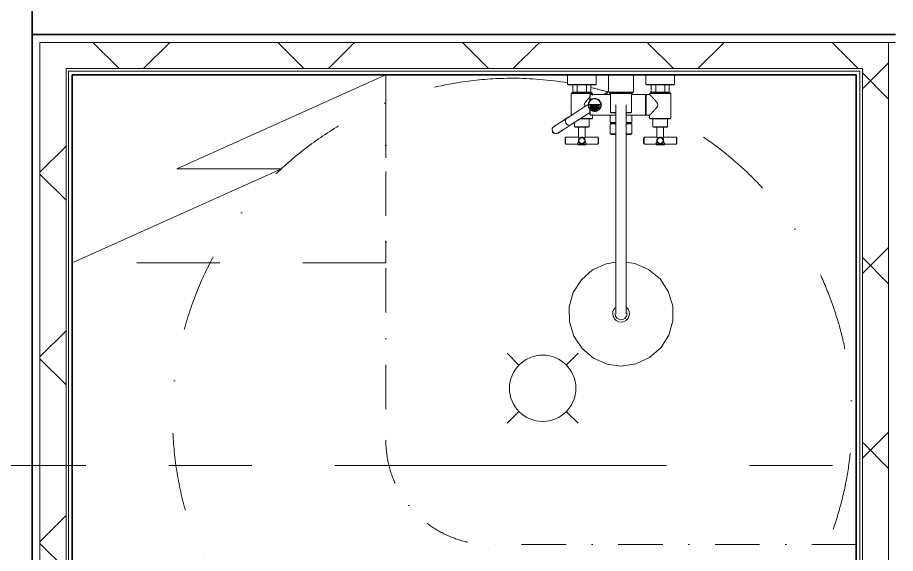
# Model space of a CAD drawing. Header units: millimetres. Extents: x -46592 to 140440, y -36427 to 76663.
# Drawn here: x 43446 to 45126, y 45588 to 46614 of the extents above; entities that cross this region are included whole.
import ezdxf

# ---------------------------------------------------------------- set-up
doc = ezdxf.new("R2010")
doc.units = ezdxf.units.MM
for name, pattern in [('Dash', [317.5, 158.75, -158.75]), ('Grid Line', [1111.25, 635, -158.75, 158.75, -158.75]), ('Pistekatko 3_2_mm', [350, 150, -100, 0, -100]), ('pistekatko tiheä_2_', [185, 85, -50, 0, -50])]:
    doc.linetypes.add(name, pattern=pattern)
for name, color, linetype, lineweight in [('AR-C_APUVIIVA', 1, 'Continuous', 18), ('AR-C_APUVIIVA-1', 1, 'Pistekatko 3_2_mm', 18), ('AR-C_APUVIIVA-2', 1, 'pistekatko tiheä_2_', 18), ('AR-Y_MODVIIVA-1', 8, 'Grid Line', 9), ('AR1241_US-1', 1, 'Continuous', 35), ('AR1311_VS', 2, 'Continuous', 18), ('AR1311_VS-1', 2, 'Continuous', 35), ('AR19_MUURAK', 6, 'Continuous', 18), ('AR19_MUURAK-2', 6, 'Dash', 18), ('AR21_PUTKIOSA', 6, 'Continuous', 18)]:
    doc.layers.add(name, color=color, linetype=linetype, lineweight=lineweight)
pattern_1 = [(45, (0, 0), (-176.7767, 176.7767), []), (135, (0, 0), (-176.7767, -176.7767), [])]

# ---------------------------------------------------------------- blocks, each defined once
blk = doc.blocks.new('Shower_columns_15486 - Xref_5A9743C00 - Torture_dwg_H_PIVOT-V11-04 2_ krs')
at = {"layer": 'AR-C_APUVIIVA'}
for p, q in [((-20.5, -35), (-20.5, -38.8)), ((20.5, -38.3), (20.5, -35.5)), ((-20.5, -77.2), (-20.5, -92)), ((20.5, -92), (20.5, -77.7)), ((-20.5, -92), (-10.6, -92)), ((-20.5, -94.5), (-20.5, -113.5)), ((-20.5, -94.5), (-10.6, -94.5)), ((-19.5, -93), (-10.5, -93)), ((-19.5, -93.5), (-17, -93.5)), ((-10.5, -93.5), (-19.5, -93.5)), ((-18.5, -93), (-18.5, -93.5)), ((19.5, -93), (10.5, -93)), ((19.5, -93.5), (10.5, -93.5)), ((20.5, -92), (10.6, -92)), ((20.5, -94.5), (10.6, -94.5)), ((19.5, -93), (17, -93)), ((18.5, -93.5), (18.5, -93)), ((20.5, -113.5), (20.5, -94.5)), ((-20.5, -113.5), (-10.6, -113.5)), ((-19.5, -114.5), (-10.5, -114.5)), ((19.5, -114.5), (10.5, -114.5)), ((20.5, -113.5), (10.6, -113.5))]:
    blk.add_line(p, q, dxfattribs=at)
at = {"layer": 'AR-C_APUVIIVA', "flags": 128}
for points in [[(-17, -93), (-18.8, -93), (-19.5, -93)], [(-19.5, -93), (-15.5, -93), (-10, -93)], [(-10, -93.5), (-11.8, -93.5), (-18.8, -93.5), (-19.5, -93.5)], [(10, -93), (11.8, -93), (18.8, -93), (19.5, -93)], [(19.5, -93.5), (15.5, -93.5), (10, -93.5)], [(17, -93.5), (18.8, -93.5), (19.5, -93.5)], [(-10, -114.5), (-11.8, -114.5), (-18.8, -114.5), (-19.5, -114.5)], [(-19.5, -114.5), (-15.5, -114.5), (-10, -114.5)], [(10, -114.5), (11.8, -114.5), (18.8, -114.5), (19.5, -114.5)], [(19.5, -114.5), (15.5, -114.5), (10, -114.5)]]:
    blk.add_lwpolyline(points, dxfattribs=at)
blk = doc.blocks.new('Shower_columns_15486 - Xref_5A9743C00 - Torture_dwg_K_LINK-2256196-04 2_ krs')
at = {"layer": 'AR-C_APUVIIVA'}
for p, q in [((-20.5, -38), (-54.5, -38)), ((54.5, -38), (20.5, -38)), ((-54.5, -78), (-20.5, -78)), ((20.5, -78), (54.5, -78))]:
    blk.add_line(p, q, dxfattribs=at)
for points, knots in [([(-70.5, -58), (-70.3, -57.2), (-69.9, -56), (-69.2, -54.6), (-68.9, -53.9), (-68.5, -53.4), (-68.2, -52.8), (-67.7, -52.2), (-67.1, -51.4), (-66.4, -50.6), (-65.8, -50), (-65.4, -49.5), (-65, -49.1), (-64.5, -48.5), (-63.5, -47.5), (-62.8, -46.6), (-62.2, -46.1)], [0, 0, 0, 0, 0.0714286, 0.1071429, 0.125, 0.1428571, 0.1607143, 0.1785714, 0.2142857, 0.25, 0.2678571, 0.2857143, 0.3035714, 0.3214286, 0.3571429, 0.4285714, 0.4285714, 0.4285714, 0.4285714]), ([(-62.2, -46), (-61.7, -45.5), (-61.1, -44.8), (-60.5, -44.2), (-60.4, -44.1)], [0.42937628, 0.42937628, 0.42937628, 0.42937628, 0.5, 0.51848225, 0.51848225, 0.51848225, 0.51848225]), ([(-55.7, -39.2), (-55.6, -39.2), (-55.4, -38.9), (-55.2, -38.8), (-55.1, -38.6)], [0.79950586, 0.79950586, 0.79950586, 0.79950586, 0.82142857, 0.85714286, 0.85714286, 0.85714286, 0.85714286]), ([(55.1, -38.6), (55.2, -38.7), (55.5, -39), (55.9, -39.4), (56.3, -39.9), (56.8, -40.4), (57.4, -41), (58, -41.6), (58.6, -42.3), (59.3, -43), (59.9, -43.5), (60.2, -43.9), (60.3, -44)], [0.1428571, 0.1428571, 0.1428571, 0.1428571, 0.1785714, 0.2142857, 0.25, 0.2857143, 0.3214286, 0.3571429, 0.3928571, 0.4285714, 0.4642857, 0.4776194, 0.4776194, 0.4776194, 0.4776194]), ([(60.4, -44.1), (60.5, -44.2), (61.1, -44.8), (61.7, -45.5), (62.2, -46.1)], [0.48207277, 0.48207277, 0.48207277, 0.48207277, 0.5, 0.57123168, 0.57123168, 0.57123168, 0.57123168]), ([(62.2, -46.1), (62.7, -46.6), (63.5, -47.4), (64.5, -48.5), (65, -49.1), (65.4, -49.5), (65.8, -50), (66.3, -50.6), (67, -51.3), (67.7, -52.1), (68.2, -52.8), (68.5, -53.3), (68.8, -53.9), (69.2, -54.6), (69.9, -55.9), (70.3, -57.2), (70.5, -58)], [0.5714286, 0.5714286, 0.5714286, 0.5714286, 0.6428571, 0.6785714, 0.6964286, 0.7142857, 0.7321429, 0.75, 0.7857143, 0.8214286, 0.8392857, 0.8571429, 0.875, 0.8928571, 0.9285714, 1, 1, 1, 1]), ([(-69.1, -61.6), (-69.1, -61.6), (-69.3, -61.2), (-69.9, -60.1), (-70.3, -58.8), (-70.5, -58)], [0.8920037, 0.8920037, 0.8920037, 0.8920037, 0.8928571, 0.9285714, 1, 1, 1, 1]), ([(70.5, -58), (70.3, -58.8), (69.9, -60), (69.2, -61.4), (68.9, -62.1), (68.5, -62.6), (68.2, -63.2), (67.7, -63.8), (67.1, -64.6), (66.4, -65.4), (65.8, -66), (65.4, -66.5), (65, -66.9), (64.5, -67.5), (63.5, -68.5), (62.8, -69.4), (62.2, -69.9)], [0, 0, 0, 0, 0.0714286, 0.1071429, 0.125, 0.1428571, 0.1607143, 0.1785714, 0.2142857, 0.25, 0.2678571, 0.2857143, 0.3035714, 0.3214286, 0.3571429, 0.4285714, 0.4285714, 0.4285714, 0.4285714]), ([(-54.5, -78), (-54.5, -78), (-54.6, -77.9), (-55, -77.5), (-55.4, -77.1), (-55.6, -76.9), (-55.7, -76.8)], [0, 0, 0, 0, 0.0714286, 0.1428571, 0.1785714, 0.2008554, 0.2008554, 0.2008554, 0.2008554]), ([(58.8, -73.6), (58.7, -73.6), (58.5, -73.9), (58, -74.4), (57.4, -75), (56.8, -75.6), (56.3, -76.1), (55.9, -76.6), (55.5, -77), (55, -77.5), (54.6, -77.9), (54.5, -78), (54.5, -78)], [0.6007011, 0.6007011, 0.6007011, 0.6007011, 0.6071429, 0.6428571, 0.6785714, 0.7142857, 0.75, 0.7857143, 0.8214286, 0.8571429, 0.9285714, 1, 1, 1, 1]), ([(61.9, -70.3), (61.5, -70.7), (60.9, -71.4), (60, -72.3), (59.5, -72.8), (59.3, -73)], [0.4456102, 0.4456102, 0.4456102, 0.4456102, 0.5, 0.5357143, 0.5714286, 0.5714286, 0.5714286, 0.5714286])]:
    blk.add_open_spline(points, degree=3, knots=knots, dxfattribs=at)
blk = doc.blocks.new('Shower_columns_15486 - Xref_5A9743C00 - Torture_dwg_C_FIXED-V13-04 2_ krs')
at = {"layer": 'AR-C_APUVIIVA'}
for p, q in [((-24, -1), (-24, -34)), ((-24, -1), (0, -1)), ((0, 0), (-21.9, 0)), ((-7.1, 0), (0, 0)), ((0, 0), (23, 0)), ((6, 0), (0, 0)), ((0, -1), (24, -1)), ((24, -34), (24, -1)), ((0, -34), (-24, -34)), ((-21.9, -35), (0, -35)), ((-20, -36), (-20, -72.5)), ((0, -36), (-20, -36)), ((-7.1, -35), (0, -35)), ((0, -35), (-6.5, -35)), ((0, -35), (-6.5, -35)), ((0, -35), (-6.2, -35)), ((0, -34), (24, -34)), ((4.5, -35), (0, -35)), ((0, -35), (4.6, -35)), ((5.9, -35), (0, -35)), ((0, -35), (23, -35)), ((4.6, -35), (0, -35)), ((0, -36), (20, -36)), ((20, -72.5), (20, -36)), ((23, -35), (21, -35)), ((-10.5, -72.5), (-20, -72.5)), ((-19, -73.5), (-10.5, -73.5)), ((10.5, -72.5), (20, -72.5)), ((10.5, -73.5), (19, -73.5))]:
    blk.add_line(p, q, dxfattribs=at)
at = {"layer": 'AR-C_APUVIIVA', "flags": 128}
for points in [[(0, 0), (-13, 0), (-21.4, 0), (-23, 0)], [(-23, 0), (-19, 0), (-8.4, 0), (0, 0)], [(0, 0), (13, 0), (21.4, 0), (23, 0)], [(23, 0), (19, 0), (8.4, 0), (0, 0)], [(-20, -35), (-21.4, -35), (-23, -35)], [(-23, -35), (-19, -35), (-8.4, -35), (0, -35)], [(0, -35), (13, -35), (21.4, -35), (23, -35)], [(-10, -73.5), (-11.6, -73.5), (-18.4, -73.5), (-19, -73.5)], [(-19, -73.5), (-15, -73.5), (-10, -73.5)], [(10, -73.5), (11.6, -73.5), (18.4, -73.5), (19, -73.5)], [(19, -73.5), (15, -73.5), (10, -73.5)]]:
    blk.add_lwpolyline(points, dxfattribs=at)
blk = doc.blocks.new('Shower_columns_15486 - Xref_5A9743C00 - Torture_dwg_D_FIXED-V81-04 2_ krs')
at = {"layer": 'AR-C_APUVIIVA'}
for p, q in [((-60, 9.4), (-60, 17.8)), ((-20, 20), (-59, 20)), ((-59, 18.7), (-59, 9.2)), ((47, 20), (20, 20)), ((47, 0), (47, 20)), ((48, 19), (48, 0)), ((-60, 12.7), (-60, 9.4)), ((-59, 9.2), (-59, 9.4)), ((48, 0), (48, 4)), ((48, 0), (48, -4)), ((-60, -9.4), (-60, -17.8)), ((-60, -12.7), (-60, -9.4)), ((-59, -9.2), (-59, -18.7)), ((-59, -10.4), (-59, -9.2)), ((47, 0), (47, -20)), ((48, -19), (48, 0)), ((-59, -20), (-10, -20)), ((10, -20), (47, -20))]:
    blk.add_line(p, q, dxfattribs=at)
at = {"layer": 'AR-C_APUVIIVA', "flags": 128}
for points in [[(-60, 9.4), (-60, 17.6), (-60, 19)], [(-60, 19), (-60, 15), (-60, 9.4)], [(48, 0), (48, 11.6), (48, 18.4), (48, 19)], [(48, 19), (48, 15), (48, 4.7), (48, 0)], [(48, 0), (48, -11.6), (48, -18.4), (48, -19)], [(48, -19), (48, -15), (48, -4.7), (48, 0)], [(-60, -9.4), (-60, -17.6), (-60, -19)], [(-60, -19), (-60, -15), (-60, -9.4)]]:
    blk.add_lwpolyline(points, dxfattribs=at)
at = {"layer": 'AR-C_APUVIIVA'}
for points in [[(-59, 9.2), (-59.1, 9.2), (-59.3, 9.3), (-59.5, 9.3), (-59.7, 9.4), (-59.8, 9.4), (-59.9, 9.4)], [(-59.7, 9.4), (-59.7, 9.4), (-59.5, 9.3), (-59.3, 9.3), (-59.1, 9.2), (-59, 9.2)], [(-59.9, -9.4), (-59.8, -9.4), (-59.7, -9.4), (-59.5, -9.3), (-59.3, -9.3), (-59.1, -9.2), (-59, -9.2)], [(-59, -9.2), (-59.1, -9.2), (-59.3, -9.3), (-59.5, -9.3), (-59.7, -9.4), (-59.7, -9.4)]]:
    blk.add_open_spline(points, degree=3, dxfattribs=at)
blk = doc.blocks.new('Shower_columns_15486 - Xref_5A9743C00 - Torture_dwg_J_VALVE LEFT-V82-04 2_ krs')
at = {"layer": 'AR-C_APUVIIVA'}
for p, q in [((-27.5, -1), (-27.5, -19)), ((-27.5, -1), (0, -1)), ((0, -1), (27.5, -1)), ((27.5, -19), (27.5, -1)), ((0, -19), (-27.5, -19)), ((-25.2, -20), (0, -20)), ((-17.3, -34), (-17.3, -20)), ((-8.7, -34), (-8.7, -20)), ((7.6, -20), (-7.8, -20)), ((0, -19), (27.5, -19)), ((0, -20), (26.5, -20)), ((8.7, -34), (8.7, -20)), ((17.3, -20), (17.3, -34)), ((-20.5, -36), (-20.5, -78.8)), ((-20.5, -36), (0, -36)), ((0, -35), (-19.5, -35)), ((-17.3, -34), (-8.7, -34)), ((-10, -34), (-10, -35)), ((-8.7, -34), (8.7, -34)), ((-3.7, -35), (3.7, -35)), ((0, -35), (19.5, -35)), ((0, -36), (20.5, -36)), ((8.7, -34), (17.3, -34)), ((10, -35), (10, -34)), ((20.5, -39.4), (20.5, -36)), ((20.5, -84), (20.5, -76.6)), ((-14, -91.6), (-14, -100)), ((0, -100), (-14, -100)), ((-3.9, -85), (0, -85)), ((-3.8, -85), (3.9, -85)), ((-3.5, -85), (0, -85)), ((0, -84), (-2.3, -84)), ((0, -84), (20.5, -84)), ((0, -85), (19.5, -85)), ((0, -100), (14, -100)), ((14, -100), (14, -85)), ((-9.2, -101), (0, -101)), ((-6.5, -101), (-6.5, -120)), ((0, -101), (13, -101)), ((6.5, -120), (6.5, -101)), ((13, -101), (9.2, -101)), ((-32, -121), (-32, -126.5)), ((-32, -126.5), (-32, -122.6)), ((-32, -126.5), (-32, -131.3)), ((-32, -131.3), (-32, -126.5)), ((-6.5, -120), (-31, -120)), ((-31, -120), (-31, -126.5)), ((-31, -133), (-31, -126.5)), ((-31, -133), (-9, -133)), ((-9, -133), (-9, -133.5)), ((0, -133.5), (-9, -133.5)), ((0, -133), (-2.2, -133)), ((-2.2, -133), (0, -133)), ((-2, -133), (0, -133)), ((-1.9, -133), (0, -133)), ((-1.9, -133), (0, -133)), ((0, -133), (-1.9, -133)), ((0, -133), (2, -133)), ((1.9, -133), (0, -133)), ((0, -133), (1.9, -133)), ((0, -133), (1.9, -133)), ((2.2, -133), (0, -133)), ((2.2, -133), (0, -133)), ((1.9, -133), (0, -133)), ((9, -133.5), (0, -133.5)), ((31, -120), (6.5, -120)), ((9, -133), (31, -133)), ((9, -133.5), (9, -133)), ((31, -126.5), (31, -120)), ((31, -126.5), (31, -133)), ((32, -121), (32, -126.5)), ((32, -126.5), (32, -122.6)), ((32, -126.5), (32, -131.3)), ((32, -131.3), (32, -126.5)), ((0, -134.5), (-6.9, -134.5)), ((-6.9, -134.5), (0, -134.5)), ((8, -134.5), (0, -134.5)), ((0, -134.5), (5.7, -134.5))]:
    blk.add_line(p, q, dxfattribs=at)
at = {"layer": 'AR-C_APUVIIVA', "flags": 128}
for points in [[(-17.3, -20), (-23.8, -20), (-26.5, -20)], [(-26.5, -20), (-22.5, -20), (-11.6, -20), (0, -20)], [(0, -20), (14, -20), (23.8, -20), (26.5, -20)], [(26.5, -20), (22.5, -20), (17.3, -20)], [(0, -35), (-11.8, -35), (-18.8, -35), (-19.5, -35)], [(-19.5, -35), (-15.5, -35), (-10, -35)], [(19.5, -35), (15.5, -35), (5.2, -35), (0, -35)], [(10, -35), (11.8, -35), (18.8, -35), (19.5, -35)], [(0, -85), (11.8, -85), (18.8, -85), (19.5, -85)], [(19.5, -85), (15.5, -85), (14, -85)], [(-6.5, -101), (-9.3, -101), (-13, -101)], [(-13, -101), (-9.1, -101), (0, -101)], [(0, -101), (9.3, -101), (13, -101)], [(13, -101), (9.1, -101), (6.5, -101)], [(-32, -126.5), (-32, -121.9), (-32, -121)], [(-32, -121), (-32, -123.5), (-32, -126.5)], [(-32, -126.5), (-32, -131.1), (-32, -132)], [(-32, -132), (-32, -129.5), (-32, -126.5)], [(6.5, -126.5), (3.5, -121), (-2.7, -120.6), (-6.4, -125.6), (-6.5, -126.5)], [(-6.5, -126.5), (-3.5, -132), (2.7, -132.4), (6.4, -127.4), (6.5, -126.5)], [(32, -126.5), (32, -121.9), (32, -121)], [(32, -121), (32, -123.5), (32, -126.5)], [(32, -126.5), (32, -131.1), (32, -132)], [(32, -132), (32, -129.5), (32, -126.5)], [(0, -134.5), (-6.7, -134.5), (-8, -134.5)], [(-8, -134.5), (-4.3, -134.5), (0, -134.5)], [(0, -134.5), (6.7, -134.5), (8, -134.5)], [(8, -134.5), (4.3, -134.5), (0, -134.5)]]:
    blk.add_lwpolyline(points, dxfattribs=at)
at = {"layer": 'AR-C_APUVIIVA'}
for radius, start, end in [(6.5, 90, 180), (6.5, 135, 179.224), (6.5, 180, 270), (6.5, 181.1114, 223.6893), (5.5, 90, 180), (5.5, 180, 0), (6.5, 360, 90), (5.5, 360, 90), (6.5, 270, 360), (6.5, 0.7824, 45), (6.5, 316.3109, 358.8807)]:
    blk.add_arc((0, -126.5), radius, start, end, dxfattribs=at)
for points, knots in [([(-9, -133), (-9, -133), (-8.9, -132.9), (-8.7, -132.6), (-8.6, -132.5), (-8.5, -132.3), (-8.4, -132.1), (-8.3, -131.9), (-8.1, -131.7), (-8, -131.5), (-7.8, -131.3), (-7.7, -131), (-7.5, -130.7), (-7.4, -130.5), (-7.3, -130.3), (-7.2, -130.1), (-7.1, -129.9), (-6.9, -129.6), (-6.8, -129.2), (-6.7, -128.9), (-6.5, -128.4), (-6.4, -128.1), (-6.4, -127.8)], [0, 0, 0, 0, 0.166667, 0.25, 0.291667, 0.333333, 0.375, 0.416667, 0.458333, 0.5, 0.541667, 0.583333, 0.625, 0.666667, 0.6875, 0.708333, 0.75, 0.791667, 0.833333, 0.875, 0.916667, 1, 1, 1, 1]), ([(-4.6, -121.9), (-4.8, -121.7), (-5.1, -121.4), (-5.6, -120.9), (-5.9, -120.6), (-6.1, -120.4), (-6.3, -120.2), (-6.4, -120.1), (-6.5, -120), (-6.5, -120), (-6.5, -120)], [0, 0, 0, 0, 0.166667, 0.333333, 0.5, 0.583333, 0.666667, 0.75, 0.833333, 1, 1, 1, 1]), ([(-6.4, -127.8), (-6.4, -127.5), (-6.5, -127), (-6.5, -126.1), (-6.4, -125.3), (-6.2, -124.6), (-6, -124.1), (-5.9, -123.7), (-5.7, -123.4), (-5.4, -122.9), (-5.1, -122.4), (-4.8, -122.1), (-4.6, -121.9)], [0, 0, 0, 0, 0.125, 0.25, 0.375, 0.5, 0.5625, 0.625, 0.6875, 0.75, 0.875, 1, 1, 1, 1]), ([(-5.9, -129.2), (-5.9, -129.1), (-6, -128.9), (-6.2, -128.4), (-6.3, -128.1), (-6.4, -127.8)], [0.8333333, 0.8333333, 0.8333333, 0.8333333, 0.875, 0.9166667, 1, 1, 1, 1]), ([(-6.4, -127.8), (-6.3, -128.1), (-6.2, -128.4), (-6, -128.9), (-5.9, -129.2), (-5.7, -129.6), (-5.6, -129.9), (-5.4, -130.1), (-5.3, -130.3), (-5.2, -130.5), (-5, -130.6), (-4.9, -130.8), (-4.7, -131), (-4.4, -131.3), (-4.2, -131.5), (-3.9, -131.7), (-3.6, -131.9), (-3.3, -132.1), (-2.9, -132.3), (-2.6, -132.5), (-2.1, -132.6), (-1.3, -132.9), (-0.5, -133), (0, -133)], [0, 0, 0, 0, 0.083333, 0.125, 0.166667, 0.208333, 0.25, 0.291667, 0.3125, 0.333333, 0.354167, 0.375, 0.416667, 0.458333, 0.5, 0.541667, 0.583333, 0.625, 0.666667, 0.708333, 0.75, 0.833333, 1, 1, 1, 1]), ([(0, -120), (-0.5, -120), (-1.2, -120.1), (-2, -120.3), (-2.5, -120.5), (-2.9, -120.7), (-3.3, -120.9), (-3.9, -121.3), (-4.3, -121.6), (-4.6, -121.9)], [0, 0, 0, 0, 0.25, 0.375, 0.5, 0.5625, 0.625, 0.75, 1, 1, 1, 1]), ([(-3.1, -120.8), (-3, -120.7), (-2.7, -120.6), (-2.3, -120.4), (-2.1, -120.4), (-2.1, -120.3)], [0.3851469, 0.3851469, 0.3851469, 0.3851469, 0.5, 0.5833333, 0.6070939, 0.6070939, 0.6070939, 0.6070939]), ([(0, -133), (-0.3, -133), (-0.8, -133), (-1.3, -132.9), (-1.5, -132.8)], [0, 0, 0, 0, 0.125, 0.2336759, 0.2336759, 0.2336759, 0.2336759]), ([(-1.4, -132.8), (-1.2, -132.9), (-0.8, -133), (-0.3, -133), (0, -133)], [0.7797307, 0.7797307, 0.7797307, 0.7797307, 0.875, 1, 1, 1, 1]), ([(0, -120), (0.3, -120), (0.8, -120), (1.4, -120.1), (1.8, -120.2), (2.2, -120.4), (2.8, -120.6), (3.4, -120.9), (4, -121.4), (4.4, -121.7), (4.6, -121.9)], [0, 0, 0, 0, 0.166667, 0.25, 0.333333, 0.416667, 0.5, 0.666667, 0.833333, 1, 1, 1, 1]), ([(6.4, -127.8), (6.2, -128.3), (6, -129), (5.6, -129.9), (5, -130.7), (4.2, -131.5), (3, -132.3), (1.6, -132.9), (0.5, -133), (0, -133)], [0, 0, 0, 0, 0.166667, 0.25, 0.333333, 0.5, 0.666667, 0.833333, 1, 1, 1, 1]), ([(0, -133), (0.3, -133), (0.7, -133), (1.1, -132.9), (1.2, -132.9)], [0, 0, 0, 0, 0.125, 0.1747158, 0.1747158, 0.1747158, 0.1747158]), ([(6.5, -120), (6.5, -120), (6.4, -120.1), (6.2, -120.3), (6, -120.5), (5.8, -120.7), (5.6, -120.9), (5.2, -121.3), (4.9, -121.6), (4.6, -121.9)], [0, 0, 0, 0, 0.25, 0.375, 0.5, 0.5625, 0.625, 0.75, 1, 1, 1, 1]), ([(4.6, -121.9), (4.8, -122.1), (5.1, -122.4), (5.4, -122.9), (5.7, -123.4), (5.9, -123.7), (6, -124.1), (6.2, -124.6), (6.4, -125.3), (6.5, -126.1), (6.5, -127), (6.4, -127.5), (6.4, -127.8)], [0, 0, 0, 0, 0.125, 0.25, 0.3125, 0.375, 0.4375, 0.5, 0.625, 0.75, 0.875, 1, 1, 1, 1]), ([(5.3, -130.3), (5.4, -130.1), (5.6, -129.8), (6, -129), (6.2, -128.3), (6.4, -127.8)], [0.6945532, 0.6945532, 0.6945532, 0.6945532, 0.75, 0.8333333, 1, 1, 1, 1]), ([(6.4, -127.8), (6.4, -128.1), (6.5, -128.4), (6.7, -128.9), (6.8, -129.2), (6.9, -129.6), (7.1, -129.9), (7.2, -130.1), (7.3, -130.3), (7.4, -130.5), (7.5, -130.6), (7.6, -130.8), (7.7, -131), (7.8, -131.3), (8, -131.5), (8.1, -131.7), (8.3, -131.9), (8.4, -132.1), (8.5, -132.3), (8.6, -132.5), (8.7, -132.6), (8.9, -132.9), (9, -133), (9, -133)], [0, 0, 0, 0, 0.083333, 0.125, 0.166667, 0.208333, 0.25, 0.291667, 0.3125, 0.333333, 0.354167, 0.375, 0.416667, 0.458333, 0.5, 0.541667, 0.583333, 0.625, 0.666667, 0.708333, 0.75, 0.833333, 1, 1, 1, 1])]:
    blk.add_open_spline(points, degree=3, knots=knots, dxfattribs=at)
for points in [[(-9, -133), (-9, -133), (-9, -132.9), (-8.9, -132.8)], [(0, -133), (-0.5, -133), (-1, -132.9), (-1.4, -132.8)], [(0, -133), (-0.5, -133), (-1, -132.9), (-1.4, -132.8)], [(0, -133), (-0.5, -133), (-1, -132.9), (-1.4, -132.8)], [(0, -133), (0.5, -133), (1, -132.9), (1.5, -132.8)], [(0, -133), (0.5, -133), (1, -132.9), (1.4, -132.8)], [(1.6, -132.8), (1.4, -132.9), (0.8, -133), (0.3, -133), (0, -133)], [(1.4, -132.8), (1, -132.9), (0.5, -133), (0, -133)], [(8.9, -132.8), (9, -132.9), (9, -133), (9, -133)]]:
    blk.add_open_spline(points, degree=3, dxfattribs=at)
blk = doc.blocks.new('Shower_columns_15486 - Xref_5A9743C00 - Torture_dwg_J_VALVE RIGHT-V83-04 2_ krs')
at = {"layer": 'AR-C_APUVIIVA'}
for p, q in [((-27.5, -1), (-27.5, -19)), ((-27.5, -1), (0, -1)), ((0, -1), (27.5, -1)), ((27.5, -19), (27.5, -1)), ((0, -19), (-27.5, -19)), ((-25.2, -20), (0, -20)), ((-17.3, -34), (-17.3, -20)), ((-8.7, -34), (-8.7, -20)), ((7.6, -20), (-7.8, -20)), ((0, -19), (27.5, -19)), ((0, -20), (26.5, -20)), ((8.7, -34), (8.7, -20)), ((17.3, -20), (17.3, -34)), ((-20.5, -36), (-20.5, -39.5)), ((-20.5, -36), (0, -36)), ((0, -35), (-19.5, -35)), ((-17.3, -34), (-8.7, -34)), ((-10, -34), (-10, -35)), ((-8.7, -34), (8.7, -34)), ((-3.7, -35), (3.7, -35)), ((0, -35), (19.5, -35)), ((0, -36), (20.5, -36)), ((8.7, -34), (17.3, -34)), ((10, -35), (10, -34)), ((20.5, -84), (20.5, -36)), ((-20.5, -76.5), (-20.5, -84)), ((0, -84), (-20.5, -84)), ((-19.5, -85), (0, -85)), ((-14, -85), (-14, -100)), ((0, -100), (-14, -100)), ((-3.9, -85), (3.9, -85)), ((0, -84), (20.5, -84)), ((0, -85), (19.5, -85)), ((0, -100), (14, -100)), ((14, -100), (14, -85)), ((-9.2, -101), (0, -101)), ((-6.5, -101), (-6.5, -120)), ((0, -101), (13, -101)), ((6.5, -120), (6.5, -101)), ((13, -101), (9.2, -101)), ((-32, -121), (-32, -126.5)), ((-32, -126.5), (-32, -122.6)), ((-32, -126.5), (-32, -131.3)), ((-32, -131.3), (-32, -126.5)), ((-6.5, -120), (-31, -120)), ((-31, -120), (-31, -126.5)), ((-31, -133), (-31, -126.5)), ((-31, -133), (-9, -133)), ((-9, -133), (-9, -133.5)), ((0, -133.5), (-9, -133.5)), ((0, -133), (-2.2, -133)), ((-2.2, -133), (0, -133)), ((-2, -133), (0, -133)), ((-1.9, -133), (0, -133)), ((-1.9, -133), (0, -133)), ((0, -133), (-1.9, -133)), ((0, -133), (1.8, -133)), ((1.8, -133), (0, -133)), ((0, -133), (1.8, -133)), ((0, -133), (1.8, -133)), ((2, -133), (0, -133)), ((2, -133), (0, -133)), ((1.8, -133), (0, -133)), ((9, -133.5), (0, -133.5)), ((31, -120), (6.5, -120)), ((9, -133), (31, -133)), ((9, -133.5), (9, -133)), ((31, -126.5), (31, -120)), ((31, -126.5), (31, -133)), ((32, -121), (32, -126.5)), ((32, -126.5), (32, -122.6)), ((32, -126.5), (32, -131.3)), ((32, -131.3), (32, -126.5)), ((0, -134.5), (-6.9, -134.5)), ((-6.9, -134.5), (0, -134.5)), ((8, -134.5), (0, -134.5)), ((0, -134.5), (5.7, -134.5))]:
    blk.add_line(p, q, dxfattribs=at)
at = {"layer": 'AR-C_APUVIIVA', "flags": 128}
for points in [[(-17.3, -20), (-23.8, -20), (-26.5, -20)], [(-26.5, -20), (-22.5, -20), (-11.6, -20), (0, -20)], [(0, -20), (14, -20), (23.8, -20), (26.5, -20)], [(26.5, -20), (22.5, -20), (17.3, -20)], [(0, -35), (-11.8, -35), (-18.8, -35), (-19.5, -35)], [(-19.5, -35), (-15.5, -35), (-10, -35)], [(19.5, -35), (15.5, -35), (5.2, -35), (0, -35)], [(10, -35), (11.8, -35), (18.8, -35), (19.5, -35)], [(-14, -85), (-18.8, -85), (-19.5, -85)], [(-19.5, -85), (-15.5, -85), (-5.2, -85), (0, -85)], [(0, -85), (11.8, -85), (18.8, -85), (19.5, -85)], [(19.5, -85), (15.5, -85), (14, -85)], [(-6.5, -101), (-9.3, -101), (-13, -101)], [(-13, -101), (-9.1, -101), (0, -101)], [(0, -101), (9.3, -101), (13, -101)], [(13, -101), (9.1, -101), (6.5, -101)], [(-32, -126.5), (-32, -121.9), (-32, -121)], [(-32, -121), (-32, -123.5), (-32, -126.5)], [(-32, -126.5), (-32, -131.1), (-32, -132)], [(-32, -132), (-32, -129.5), (-32, -126.5)], [(6.5, -126.5), (3.5, -121), (-2.7, -120.6), (-6.4, -125.6), (-6.5, -126.5)], [(-6.5, -126.5), (-3.5, -132), (2.7, -132.4), (6.4, -127.4), (6.5, -126.5)], [(32, -126.5), (32, -121.9), (32, -121)], [(32, -121), (32, -123.5), (32, -126.5)], [(32, -126.5), (32, -131.1), (32, -132)], [(32, -132), (32, -129.5), (32, -126.5)], [(0, -134.5), (-6.7, -134.5), (-8, -134.5)], [(-8, -134.5), (-4.3, -134.5), (0, -134.5)], [(0, -134.5), (6.7, -134.5), (8, -134.5)], [(8, -134.5), (4.3, -134.5), (0, -134.5)]]:
    blk.add_lwpolyline(points, dxfattribs=at)
at = {"layer": 'AR-C_APUVIIVA'}
for radius, start, end in [(6.5, 90, 180), (6.5, 135, 179.224), (6.5, 180, 270), (6.5, 181.1114, 223.6893), (5.5, 90, 180), (5.5, 180, 0), (6.5, 360, 90), (5.5, 360, 90), (6.5, 270, 360), (6.5, 0.7824, 45), (6.5, 316.3109, 358.8807)]:
    blk.add_arc((0, -126.5), radius, start, end, dxfattribs=at)
for points, knots in [([(-9, -133), (-9, -133), (-8.9, -132.9), (-8.7, -132.6), (-8.6, -132.5), (-8.5, -132.3), (-8.4, -132.1), (-8.3, -131.9), (-8.1, -131.7), (-8, -131.5), (-7.8, -131.3), (-7.7, -131), (-7.5, -130.7), (-7.4, -130.5), (-7.3, -130.3), (-7.2, -130.1), (-7.1, -129.9), (-6.9, -129.6), (-6.8, -129.2), (-6.7, -128.9), (-6.5, -128.4), (-6.4, -128.1), (-6.4, -127.8)], [0, 0, 0, 0, 0.166667, 0.25, 0.291667, 0.333333, 0.375, 0.416667, 0.458333, 0.5, 0.541667, 0.583333, 0.625, 0.666667, 0.6875, 0.708333, 0.75, 0.791667, 0.833333, 0.875, 0.916667, 1, 1, 1, 1]), ([(-4.6, -121.9), (-4.8, -121.7), (-5.1, -121.4), (-5.6, -120.9), (-5.9, -120.6), (-6.1, -120.4), (-6.3, -120.2), (-6.4, -120.1), (-6.5, -120), (-6.5, -120), (-6.5, -120)], [0, 0, 0, 0, 0.166667, 0.333333, 0.5, 0.583333, 0.666667, 0.75, 0.833333, 1, 1, 1, 1]), ([(-6.4, -127.8), (-6.4, -127.5), (-6.5, -127), (-6.5, -126.1), (-6.4, -125.3), (-6.2, -124.6), (-6, -124.1), (-5.9, -123.7), (-5.7, -123.4), (-5.4, -122.9), (-5.1, -122.4), (-4.8, -122.1), (-4.6, -121.9)], [0, 0, 0, 0, 0.125, 0.25, 0.375, 0.5, 0.5625, 0.625, 0.6875, 0.75, 0.875, 1, 1, 1, 1]), ([(-5.9, -129.2), (-5.9, -129.1), (-6, -128.9), (-6.2, -128.4), (-6.3, -128.1), (-6.4, -127.8)], [0.8333333, 0.8333333, 0.8333333, 0.8333333, 0.875, 0.9166667, 1, 1, 1, 1]), ([(-6.4, -127.8), (-6.3, -128.1), (-6.2, -128.4), (-6, -128.9), (-5.9, -129.2), (-5.7, -129.6), (-5.6, -129.9), (-5.4, -130.1), (-5.3, -130.3), (-5.2, -130.5), (-5, -130.6), (-4.9, -130.8), (-4.7, -131), (-4.4, -131.3), (-4.2, -131.5), (-3.9, -131.7), (-3.6, -131.9), (-3.3, -132.1), (-2.9, -132.3), (-2.6, -132.5), (-2.1, -132.6), (-1.3, -132.9), (-0.5, -133), (0, -133)], [0, 0, 0, 0, 0.083333, 0.125, 0.166667, 0.208333, 0.25, 0.291667, 0.3125, 0.333333, 0.354167, 0.375, 0.416667, 0.458333, 0.5, 0.541667, 0.583333, 0.625, 0.666667, 0.708333, 0.75, 0.833333, 1, 1, 1, 1]), ([(0, -120), (-0.5, -120), (-1.2, -120.1), (-2, -120.3), (-2.5, -120.5), (-2.9, -120.7), (-3.3, -120.9), (-3.9, -121.3), (-4.3, -121.6), (-4.6, -121.9)], [0, 0, 0, 0, 0.25, 0.375, 0.5, 0.5625, 0.625, 0.75, 1, 1, 1, 1]), ([(-3.1, -120.8), (-3, -120.7), (-2.7, -120.6), (-2.3, -120.4), (-2.1, -120.4), (-2.1, -120.3)], [0.3851469, 0.3851469, 0.3851469, 0.3851469, 0.5, 0.5833333, 0.6070939, 0.6070939, 0.6070939, 0.6070939]), ([(0, -133), (-0.3, -133), (-0.8, -133), (-1.3, -132.9), (-1.5, -132.8)], [0, 0, 0, 0, 0.125, 0.2336759, 0.2336759, 0.2336759, 0.2336759]), ([(-1.4, -132.8), (-1.2, -132.9), (-0.8, -133), (-0.3, -133), (0, -133)], [0.7797307, 0.7797307, 0.7797307, 0.7797307, 0.875, 1, 1, 1, 1]), ([(0, -120), (0.3, -120), (0.8, -120), (1.4, -120.1), (1.8, -120.2), (2.2, -120.4), (2.8, -120.6), (3.4, -120.9), (4, -121.4), (4.4, -121.7), (4.6, -121.9)], [0, 0, 0, 0, 0.166667, 0.25, 0.333333, 0.416667, 0.5, 0.666667, 0.833333, 1, 1, 1, 1]), ([(6.4, -127.8), (6.2, -128.3), (6, -129), (5.6, -129.9), (5, -130.7), (4.2, -131.5), (3, -132.3), (1.6, -132.9), (0.5, -133), (0, -133)], [0, 0, 0, 0, 0.166667, 0.25, 0.333333, 0.5, 0.666667, 0.833333, 1, 1, 1, 1]), ([(1.5, -132.8), (1.3, -132.9), (0.8, -133), (0.3, -133), (0, -133)], [0.7654135, 0.7654135, 0.7654135, 0.7654135, 0.875, 1, 1, 1, 1]), ([(0, -133), (0.3, -133), (0.8, -133), (1.2, -132.9), (1.4, -132.8)], [0, 0, 0, 0, 0.125, 0.2198053, 0.2198053, 0.2198053, 0.2198053]), ([(6.5, -120), (6.5, -120), (6.4, -120.1), (6.2, -120.3), (6, -120.5), (5.8, -120.7), (5.6, -120.9), (5.2, -121.3), (4.9, -121.6), (4.6, -121.9)], [0, 0, 0, 0, 0.25, 0.375, 0.5, 0.5625, 0.625, 0.75, 1, 1, 1, 1]), ([(4.6, -121.9), (4.8, -122.1), (5.1, -122.4), (5.4, -122.9), (5.7, -123.4), (5.9, -123.7), (6, -124.1), (6.2, -124.6), (6.4, -125.3), (6.5, -126.1), (6.5, -127), (6.4, -127.5), (6.4, -127.8)], [0, 0, 0, 0, 0.125, 0.25, 0.3125, 0.375, 0.4375, 0.5, 0.625, 0.75, 0.875, 1, 1, 1, 1]), ([(5.3, -130.3), (5.4, -130.1), (5.6, -129.8), (6, -129), (6.2, -128.3), (6.4, -127.8)], [0.6945532, 0.6945532, 0.6945532, 0.6945532, 0.75, 0.8333333, 1, 1, 1, 1]), ([(6.4, -127.8), (6.4, -128.1), (6.5, -128.4), (6.7, -128.9), (6.8, -129.2), (6.9, -129.6), (7.1, -129.9), (7.2, -130.1), (7.3, -130.3), (7.4, -130.5), (7.5, -130.6), (7.6, -130.8), (7.7, -131), (7.8, -131.3), (8, -131.5), (8.1, -131.7), (8.3, -131.9), (8.4, -132.1), (8.5, -132.3), (8.6, -132.5), (8.7, -132.6), (8.9, -132.9), (9, -133), (9, -133)], [0, 0, 0, 0, 0.083333, 0.125, 0.166667, 0.208333, 0.25, 0.291667, 0.3125, 0.333333, 0.354167, 0.375, 0.416667, 0.458333, 0.5, 0.541667, 0.583333, 0.625, 0.666667, 0.708333, 0.75, 0.833333, 1, 1, 1, 1])]:
    blk.add_open_spline(points, degree=3, knots=knots, dxfattribs=at)
for points in [[(-9, -133), (-9, -133), (-9, -132.9), (-8.9, -132.8)], [(0, -133), (-0.5, -133), (-1, -132.9), (-1.4, -132.8)], [(0, -133), (-0.5, -133), (-1, -132.9), (-1.4, -132.8)], [(0, -133), (-0.5, -133), (-1, -132.9), (-1.4, -132.8)], [(0, -133), (0.5, -133), (1, -132.9), (1.4, -132.8)], [(0, -133), (0.5, -133), (1, -132.9), (1.4, -132.8)], [(1.4, -132.8), (1, -132.9), (0.5, -133), (0, -133)], [(8.9, -132.8), (9, -132.9), (9, -133), (9, -133)]]:
    blk.add_open_spline(points, degree=3, dxfattribs=at)
blk = doc.blocks.new('Shower_columns_15486 - Xref_5A9743C00 - Torture_dwg_L_FLEXO-2256201-04 2_ krs')
at = {"layer": 'AR-C_APUVIIVA'}
for p, q in [((-128.2, -99.2), (-128.9, -99.7)), ((-120.8, -112.3), (-120.1, -111.8))]:
    blk.add_line(p, q, dxfattribs=at)
at = {"layer": 'AR-C_APUVIIVA', "flags": 128}
for points in [[(-33.2, -38), (-28.1, -34.7), (-24, -32)], [(-103.4, -83.2), (-81, -68.7), (-65.3, -58.7), (-62.9, -57.1)], [(-103.4, -83.2), (-119.4, -93.5), (-128.2, -99.2)], [(-122.4, -95.5), (-114.5, -90.4), (-101.4, -81.9), (-95.5, -78.1)], [(-60.2, -73.2), (-77.5, -84.4), (-95.3, -95.8)], [(-131.2, -110), (-131.7, -102.9), (-128.9, -99.7)], [(-128.9, -99.7), (-125.5, -97.4), (-122.4, -95.5)], [(-120.1, -111.8), (-110.6, -105.7), (-95.3, -95.8)], [(-88.9, -91.7), (-100.3, -99.1), (-103.7, -101.2)], [(-120.8, -112.3), (-128, -112.8), (-131.2, -110)], [(-114.3, -108.1), (-120.3, -112), (-120.8, -112.3)], [(-109.8, -105.2), (-111.1, -106), (-114.3, -108.1)]]:
    blk.add_lwpolyline(points, dxfattribs=at)
at = {"layer": 'AR-C_APUVIIVA'}
for centre, ratio, start_param, end_param in [((-19.4, -38), 0.953292, 0.106998, 1.018943), ((-99.3, -89.5), 0.95754, 5.872537, 7.853982), ((-124.2, -105.5), 0.995925, 6.058193, 7.853982), ((-99.3, -89.5), 0.95754, 1.570796, 2.143264), ((-99.3, -89.5), 0.95754, 2.143264, 3.427827), ((-124.2, -105.5), 0.995925, 1.570796, 2.143264), ((-124.2, -105.5), 0.995925, 2.143264, 3.427827), ((-118.4, -101.8), 0.961314, 3.141593, 3.321632)]:
    blk.add_ellipse(centre, major_axis=(-4.06, 6.3), ratio=ratio, start_param=start_param, end_param=end_param, dxfattribs=at)
blk = doc.blocks.new('Shower_columns_15486 - Xref_5A9743C00 - Torture_dwg_E_SORTIDA-2256202-04 2_ krs')
at = {"layer": 'AR-C_APUVIIVA', "flags": 128}
blk.add_lwpolyline([(-8, -0.9), (-7.2, -1.9), (-6.6, -2), (-5.9, -1.9), (-5, -0.9)], dxfattribs=at)
at = {"layer": 'AR-C_APUVIIVA'}
for centre, major_axis, start_param, end_param in [((-6.5, -0.9), (1.5, 0), 0, 3.141593), ((-6.5, -0.9), (1.5, 0), 3.141593, 3.83428), ((-6.5, -1.9), (0.5, 0), 0, 3.141593), ((-6.5, -1.9), (-0.5, 0), 0, 3.141593), ((-6.5, -0.9), (1.5, 0), 5.590498, 6.283185)]:
    blk.add_ellipse(centre, major_axis=major_axis, ratio=0.173648, start_param=start_param, end_param=end_param, dxfattribs=at)
blk = doc.blocks.new('Shower_columns_15486 - Xref_5A9743C00 - Torture_dwg_E_SORTIDA-V84-04 2_ krs')
at = {"layer": 'AR-C_APUVIIVA', "flags": 128}
blk.add_lwpolyline([(5, -5.8), (5.8, -6.8), (6.4, -6.9), (7.1, -6.9), (8, -5.8)], dxfattribs=at)
at = {"layer": 'AR-C_APUVIIVA'}
for centre, major_axis, start_param, end_param in [((6.5, -5.8), (1.5, 0), 0, 3.141593), ((6.5, -5.8), (1.5, 0), 3.141593, 3.433528), ((6.5, -6.8), (-0.5, 0), 3.141593, 6.283185), ((6.5, -6.8), (-0.5, 0), 0, 3.141593), ((6.5, -5.8), (1.5, 0), 5.99125, 6.283185)]:
    blk.add_ellipse(centre, major_axis=major_axis, ratio=0.173648, start_param=start_param, end_param=end_param, dxfattribs=at)
blk = doc.blocks.new('Shower_columns_15486 - Xref_5A9743C00 - Torture_dwg_F_SORTIDA ARRAY-V85-04 2_ krs')
for name, p in [('Shower_columns_15486 - Xref_5A9743C00 - Torture_dwg_E_SORTIDA-2256202-04 2_ krs', (-0.5, -2)), ('Shower_columns_15486 - Xref_5A9743C00 - Torture_dwg_E_SORTIDA-2256202-04 2_ krs', (-0.5, -3)), ('Shower_columns_15486 - Xref_5A9743C00 - Torture_dwg_E_SORTIDA-2256202-04 2_ krs', (-0.5, -3.9)), ('Shower_columns_15486 - Xref_5A9743C00 - Torture_dwg_E_SORTIDA-2256202-04 2_ krs', (0, 0)), ('Shower_columns_15486 - Xref_5A9743C00 - Torture_dwg_E_SORTIDA-2256202-04 2_ krs', (0, -1)), ('Shower_columns_15486 - Xref_5A9743C00 - Torture_dwg_E_SORTIDA-V84-04 2_ krs', (-13, 0)), ('Shower_columns_15486 - Xref_5A9743C00 - Torture_dwg_E_SORTIDA-2256202-04 2_ krs', (1, -6)), ('Shower_columns_15486 - Xref_5A9743C00 - Torture_dwg_E_SORTIDA-2256202-04 2_ krs', (2, -6.9)), ('Shower_columns_15486 - Xref_5A9743C00 - Torture_dwg_E_SORTIDA-2256202-04 2_ krs', (2.8, -7.7)), ('Shower_columns_15486 - Xref_5A9743C00 - Torture_dwg_E_SORTIDA-2256202-04 2_ krs', (4, 0)), ('Shower_columns_15486 - Xref_5A9743C00 - Torture_dwg_E_SORTIDA-2256202-04 2_ krs', (4, -1)), ('Shower_columns_15486 - Xref_5A9743C00 - Torture_dwg_E_SORTIDA-2256202-04 2_ krs', (4, -2.1)), ('Shower_columns_15486 - Xref_5A9743C00 - Torture_dwg_E_SORTIDA-2256202-04 2_ krs', (4, -3.2)), ('Shower_columns_15486 - Xref_5A9743C00 - Torture_dwg_E_SORTIDA-2256202-04 2_ krs', (4, -4.3)), ('Shower_columns_15486 - Xref_5A9743C00 - Torture_dwg_E_SORTIDA-2256202-04 2_ krs', (4, -5.3)), ('Shower_columns_15486 - Xref_5A9743C00 - Torture_dwg_E_SORTIDA-2256202-04 2_ krs', (4, -8.6)), ('Shower_columns_15486 - Xref_5A9743C00 - Torture_dwg_E_SORTIDA-2256202-04 2_ krs', (6.5, -6.2)), ('Shower_columns_15486 - Xref_5A9743C00 - Torture_dwg_E_SORTIDA-2256202-04 2_ krs', (6.5, -7)), ('Shower_columns_15486 - Xref_5A9743C00 - Torture_dwg_E_SORTIDA-2256202-04 2_ krs', (6.5, -8)), ('Shower_columns_15486 - Xref_5A9743C00 - Torture_dwg_E_SORTIDA-2256202-04 2_ krs', (6.5, -9.3)), ('Shower_columns_15486 - Xref_5A9743C00 - Torture_dwg_E_SORTIDA-2256202-04 2_ krs', (9, 0)), ('Shower_columns_15486 - Xref_5A9743C00 - Torture_dwg_E_SORTIDA-2256202-04 2_ krs', (9, -1)), ('Shower_columns_15486 - Xref_5A9743C00 - Torture_dwg_E_SORTIDA-2256202-04 2_ krs', (9, -2.1)), ('Shower_columns_15486 - Xref_5A9743C00 - Torture_dwg_E_SORTIDA-2256202-04 2_ krs', (9, -3.2)), ('Shower_columns_15486 - Xref_5A9743C00 - Torture_dwg_E_SORTIDA-2256202-04 2_ krs', (9, -4.3)), ('Shower_columns_15486 - Xref_5A9743C00 - Torture_dwg_E_SORTIDA-2256202-04 2_ krs', (9, -5.3)), ('Shower_columns_15486 - Xref_5A9743C00 - Torture_dwg_E_SORTIDA-2256202-04 2_ krs', (9, -8.6)), ('Shower_columns_15486 - Xref_5A9743C00 - Torture_dwg_E_SORTIDA-2256202-04 2_ krs', (10.2, -7.7)), ('Shower_columns_15486 - Xref_5A9743C00 - Torture_dwg_E_SORTIDA-2256202-04 2_ krs', (11, -6.9)), ('Shower_columns_15486 - Xref_5A9743C00 - Torture_dwg_E_SORTIDA-2256202-04 2_ krs', (12, -6)), ('Shower_columns_15486 - Xref_5A9743C00 - Torture_dwg_E_SORTIDA-2256202-04 2_ krs', (13, 0)), ('Shower_columns_15486 - Xref_5A9743C00 - Torture_dwg_E_SORTIDA-2256202-04 2_ krs', (13, -1)), ('Shower_columns_15486 - Xref_5A9743C00 - Torture_dwg_E_SORTIDA-V84-04 2_ krs', (0, 0)), ('Shower_columns_15486 - Xref_5A9743C00 - Torture_dwg_E_SORTIDA-2256202-04 2_ krs', (13.5, -2)), ('Shower_columns_15486 - Xref_5A9743C00 - Torture_dwg_E_SORTIDA-2256202-04 2_ krs', (13.5, -3)), ('Shower_columns_15486 - Xref_5A9743C00 - Torture_dwg_E_SORTIDA-2256202-04 2_ krs', (13.5, -3.9))]:
    blk.add_blockref(name, p)
blk = doc.blocks.new('Shower_columns_15486 - Xref_5A9743C00 - Torture_dwg_G_TELEPHONE-V86-04 2_ krs')
at = {"layer": 'AR-C_APUVIIVA'}
for p, q in [((-11.5, 0.8), (-12.5, 0.9)), ((-11.5, 0.8), (-11.5, -0.1)), ((11.5, 0.8), (-11.5, 0.8)), ((12.5, 0.9), (11.5, 0.8)), ((11.5, -0.1), (11.5, 0.8)), ((-11.5, -0.1), (11.5, -0.1))]:
    blk.add_line(p, q, dxfattribs=at)
at = {"layer": 'AR-C_APUVIIVA', "flags": 128}
blk.add_lwpolyline([(12.5, 0.9), (7.9, 9.7), (-1.6, 12.4), (-10.1, 7.4), (-12.5, 0.9)], dxfattribs=at)
at = {"layer": 'AR-C_APUVIIVA'}
for radius, start, end in [(12.5, 132.9078, 175.8157), (11.5, 4.1843, 175.8157), (12.5, 90, 130.4551), (12.5, 49.5449, 90), (12.5, 4.1843, 47.0922)]:
    blk.add_arc((0, 0), radius, start, end, dxfattribs=at)
for points, knots in [([(-5.4, -11.3), (-5.6, -11.2), (-6.1, -10.9), (-6.6, -10.6), (-7.1, -10.3), (-7.6, -9.9), (-8.1, -9.5), (-8.5, -9.1), (-8.9, -8.8), (-9.4, -8.3), (-9.9, -7.6), (-10.7, -6.6), (-11.4, -5.3), (-12, -3.7), (-12.3, -2.2), (-12.5, -0.6), (-12.5, 0.4), (-12.5, 0.9)], [-0.8804498, -0.8804498, -0.8804498, -0.8804498, -0.8611111, -0.8333333, -0.8055556, -0.7777778, -0.75, -0.7222222, -0.6944444, -0.6666667, -0.6111111, -0.5555556, -0.4444444, -0.3333333, -0.2222222, -0.1111111, 0, 0, 0, 0]), ([(5.4, -11.3), (5.6, -11.2), (6.1, -10.9), (6.6, -10.6), (7.1, -10.3), (7.6, -9.9), (8.1, -9.5), (8.5, -9.1), (8.9, -8.8), (9.4, -8.3), (9.9, -7.6), (10.7, -6.6), (11.4, -5.3), (12, -3.7), (12.3, -2.2), (12.5, -0.6), (12.5, 0.4), (12.5, 0.9)], [0.1195502, 0.1195502, 0.1195502, 0.1195502, 0.1388889, 0.1666667, 0.1944444, 0.2222222, 0.25, 0.2777778, 0.3055556, 0.3333333, 0.3888889, 0.4444444, 0.5555556, 0.6666667, 0.7777778, 0.8888889, 1, 1, 1, 1]), ([(11.5, -0.1), (11.6, -1.4), (11.4, -3.2), (10.6, -5.6), (9.8, -7.1), (8.9, -8.4), (8.2, -9.1), (7.5, -9.7), (7, -10.2), (6.4, -10.5), (6, -10.8), (5.6, -11), (5.2, -11.3), (4.8, -11.5), (4.3, -11.7), (3.7, -11.9), (2.9, -12.1), (2.1, -12.3), (1.5, -12.4), (1, -12.4), (0.5, -12.5), (0, -12.5), (-0.5, -12.5), (-1, -12.4), (-1.5, -12.4), (-2.1, -12.3), (-2.9, -12.1), (-3.7, -11.9), (-4.3, -11.7), (-4.9, -11.4), (-5.5, -11.1), (-6, -10.8), (-6.4, -10.5), (-7, -10.2), (-7.5, -9.7), (-8.2, -9.1), (-8.9, -8.4), (-9.5, -7.4), (-10.1, -6.5), (-10.5, -5.6), (-10.8, -5), (-10.9, -4.7)], [0, 0, 0, 0, 0.1428571, 0.2142857, 0.2857143, 0.3214286, 0.3571429, 0.375, 0.3928571, 0.4107143, 0.4196429, 0.4285714, 0.4375, 0.4464286, 0.4553571, 0.4642857, 0.4732143, 0.4821429, 0.4866071, 0.4910714, 0.4955357, 0.5, 0.5044643, 0.5089286, 0.5133929, 0.5178571, 0.5267857, 0.5357143, 0.5446429, 0.5535714, 0.5714286, 0.5803571, 0.5892857, 0.6071429, 0.625, 0.6428571, 0.6785714, 0.7142857, 0.75, 0.7857143, 0.8204871, 0.8204871, 0.8204871, 0.8204871])]:
    blk.add_open_spline(points, degree=3, knots=knots, dxfattribs=at)
for points in [[(-11.5, -0.1), (-11.7, -0.1), (-12, 0), (-12.4, 0.4), (-12.5, 0.7), (-12.5, 0.9)], [(12.5, 0.9), (12.5, 0.7), (12.4, 0.4), (12, 0), (11.7, -0.1), (11.5, -0.1)], [(-10.9, -4.7), (-11, -4.4), (-11.2, -3.8), (-11.4, -2.9), (-11.5, -2), (-11.5, -1.1), (-11.5, -0.4), (-11.5, -0.1)], [(-4.6, -11.6), (-4.8, -11.5), (-5, -11.5), (-5.2, -11.4)], [(4.6, -11.6), (4.8, -11.5), (5, -11.5), (5.2, -11.4)]]:
    blk.add_open_spline(points, degree=3, dxfattribs=at)
blk.add_blockref('Shower_columns_15486 - Xref_5A9743C00 - Torture_dwg_F_SORTIDA ARRAY-V85-04 2_ krs', (0, 0))
blk = doc.blocks.new('Shower_columns_15486 - Xref_5A9743C00 - Torture_dwg-V87-04 2_ krs')
for name, p in [('Shower_columns_15486 - Xref_5A9743C00 - Torture_dwg_C_FIXED-V13-04 2_ krs', (0, 0)), ('Shower_columns_15486 - Xref_5A9743C00 - Torture_dwg_J_VALVE LEFT-V82-04 2_ krs', (-75, 0)), ('Shower_columns_15486 - Xref_5A9743C00 - Torture_dwg_J_VALVE RIGHT-V83-04 2_ krs', (75, 0)), ('Shower_columns_15486 - Xref_5A9743C00 - Torture_dwg_L_FLEXO-2256201-04 2_ krs', (0, 0)), ('Shower_columns_15486 - Xref_5A9743C00 - Torture_dwg_K_LINK-2256196-04 2_ krs', (0, 0)), ('Shower_columns_15486 - Xref_5A9743C00 - Torture_dwg_G_TELEPHONE-V86-04 2_ krs', (-50.4, -58)), ('Shower_columns_15486 - Xref_5A9743C00 - Torture_dwg_D_FIXED-V81-04 2_ krs', (0, -58)), ('Shower_columns_15486 - Xref_5A9743C00 - Torture_dwg_H_PIVOT-V11-04 2_ krs', (0, 0))]:
    blk.add_blockref(name, p)
blk = doc.blocks.new('Shower_columns_15486 - Suihku-V88-04 2_ krs')
at = {"layer": 'AR-C_APUVIIVA-2'}
for p, q in [((-450, -0.6), (-450, -700)), ((450, -900), (-250, -900))]:
    blk.add_line(p, q, dxfattribs=at)
blk.add_arc((-250, -700), 200, 180, 270, dxfattribs=at)
at = {"layer": 'AR21_PUTKIOSA'}
for p, q in [((-10, -108), (-10, -408)), ((10, -408), (10, -108))]:
    blk.add_line(p, q, dxfattribs=at)
at = {"layer": 'AR21_PUTKIOSA', "flags": 128}
for points in [[(-10, -58), (-10, -62.1), (-10, -73.6), (-10, -90.8), (-10, -108)], [(10, -108), (10, -88.2), (10, -71.7), (10, -61), (10, -58)], [(-9.9, -359.4), (-28.4, -362.1), (-54.4, -374.1), (-75.9, -392.9), (-91.3, -417.2), (-99.1, -444.7), (-98.8, -473.4), (-90.4, -500.8), (-74.6, -524.6), (-52.6, -543), (-26.3, -554.5), (0, -558)], [(0, -558), (28.4, -553.9), (54.4, -541.9), (75.9, -523.1), (91.3, -498.8), (99.1, -471.3), (98.8, -442.6), (90.4, -415.2), (74.6, -391.4), (52.6, -373), (26.3, -361.5), (10, -359.3)], [(-10, -408), (-10, -427.8), (-10, -444.3), (-10, -455), (-10, -458)], [(10, -458), (10, -453.9), (10, -442.4), (10, -425.2), (10, -408)]]:
    blk.add_lwpolyline(points, dxfattribs=at)
at = {"layer": 'AR21_PUTKIOSA'}
for radius, start, end in [(16, 129.7748, 270), (16, 270, 50.2252), (11.5, 180, 270), (11.5, 270, 10.1133)]:
    blk.add_arc((0, -458), radius, start, end, dxfattribs=at)
blk.add_blockref('Shower_columns_15486 - Xref_5A9743C00 - Torture_dwg-V87-04 2_ krs', (0, 0))
blk = doc.blocks.new('Lattiakaivo 3D_ näkyy pohjissa altaiden päällä - Lattiakaivo 3D_ näkyy pohjissa altaiden päällä-1650279-04 2_ krs')
at = {"layer": 'AR21_PUTKIOSA'}
for p, q in [((-44.5, 45.3), (-67, 67.7)), ((44.5, 45.3), (67, 67.7)), ((-44.5, -45.3), (-67, -67.7)), ((44.5, -45.3), (67, -67.7))]:
    blk.add_line(p, q, dxfattribs=at)
blk.add_circle((0, 0), 63.5, dxfattribs=at)
blk = doc.blocks.new('LTO600x360x700 - LTO600x360x700-2263839-04 2_ krs')
at = {"layer": 'AR19_MUURAK'}
for p, q in [((-400, -180), (0, 0)), ((-600, -360), (-200, -180)), ((-200, -180), (-400, -180))]:
    blk.add_line(p, q, dxfattribs=at)
at = {"layer": 'AR19_MUURAK-2'}
for p, q in [((-600, -360), (-600, 0)), ((-600, 0), (0, 0)), ((0, 0), (0, -360)), ((0, -360), (-600, -360))]:
    blk.add_line(p, q, dxfattribs=at)

msp = doc.modelspace()

# ---------------------------------------------------------------- hatches: boundary and pattern name
at = {"layer": 'AR1311_VS'}
h = msp.add_hatch(dxfattribs=at)
h.set_pattern_fill('FP_1', color=256, style=0, pattern_type=2)
h.set_pattern_definition(pattern_1)
h.paths.add_polyline_path([(45051, 46516), (45063, 46516), (45063, 46566), (43489, 46566), (43489, 46516), (44928.9, 46516)], flags=0)
h = msp.add_hatch(dxfattribs=at)
h.set_pattern_fill('FP_1', color=256, style=0, pattern_type=2)
h.set_pattern_definition(pattern_1)
h.paths.add_polyline_path([(45113, 44404), (45113, 46566), (45063, 46566), (45063, 44404)], flags=0)
h = msp.add_hatch(dxfattribs=at)
h.set_pattern_fill('FP_1', color=256, style=0, pattern_type=2)
h.set_pattern_definition(pattern_1)
h.paths.add_polyline_path([(43539, 44404), (43539, 46516), (43489, 46516), (43489, 44404)], flags=0)

# ---------------------------------------------------------------- linework, layer by layer
at = {"layer": 'AR-C_APUVIIVA-1'}
for start, end in [(90, 207.3658), (80.6441, 90), (73.7646, 76.5769), (248.2539, 62.1193)]:
    msp.add_arc((44392.9, 45847.5), 650, start, end, dxfattribs=at)
at = {"layer": 'AR-Y_MODVIIVA-1'}
msp.add_line((49133.2, 45756), (29793.3, 45756), dxfattribs=at)
at = {"layer": 'AR1241_US-1'}
msp.add_line((43474, 44341), (43474, 49196), dxfattribs=at)
at = {"layer": 'AR1311_VS'}
for p, q in [((45126, 46566), (43489, 46566)), ((43489, 44341), (43489, 46566)), ((45113, 46566), (45113, 44354)), ((45063, 46516), (43539, 46516)), ((43539, 44404), (43539, 46516)), ((45063, 46516), (45063, 44404)), ((45058, 46511), (43544, 46511)), ((43544, 44409), (43544, 46511)), ((45058, 46511), (45058, 44409))]:
    msp.add_line(p, q, dxfattribs=at)
at = {"layer": 'AR1311_VS-1'}
for p, q in [((45126, 46581), (43474, 46581)), ((43474, 46581), (43474, 44341)), ((43551, 46504), (44577.4, 46504)), ((43551, 45050.9), (43551, 46504)), ((44624.6, 46504), (45051, 46504)), ((45051, 46504), (45051, 44416))]:
    msp.add_line(p, q, dxfattribs=at)

# ---------------------------------------------------------------- block references
at = {"layer": 'AR19_MUURAK'}
msp.add_blockref('LTO600x360x700 - LTO600x360x700-2263839-04 2_ krs', (44151, 46504), dxfattribs=at)
at = {"layer": 'AR21_PUTKIOSA'}
msp.add_blockref('Shower_columns_15486 - Suihku-V88-04 2_ krs', (44601, 46504.6), dxfattribs=at)
at = {"layer": 'AR21_PUTKIOSA', "rotation": 89.99999999998647}
msp.add_blockref('Lattiakaivo 3D_ näkyy pohjissa altaiden päällä - Lattiakaivo 3D_ näkyy pohjissa altaiden päällä-1650279-04 2_ krs', (44451, 45904), dxfattribs=at)

doc.saveas('drawing.dxf')
